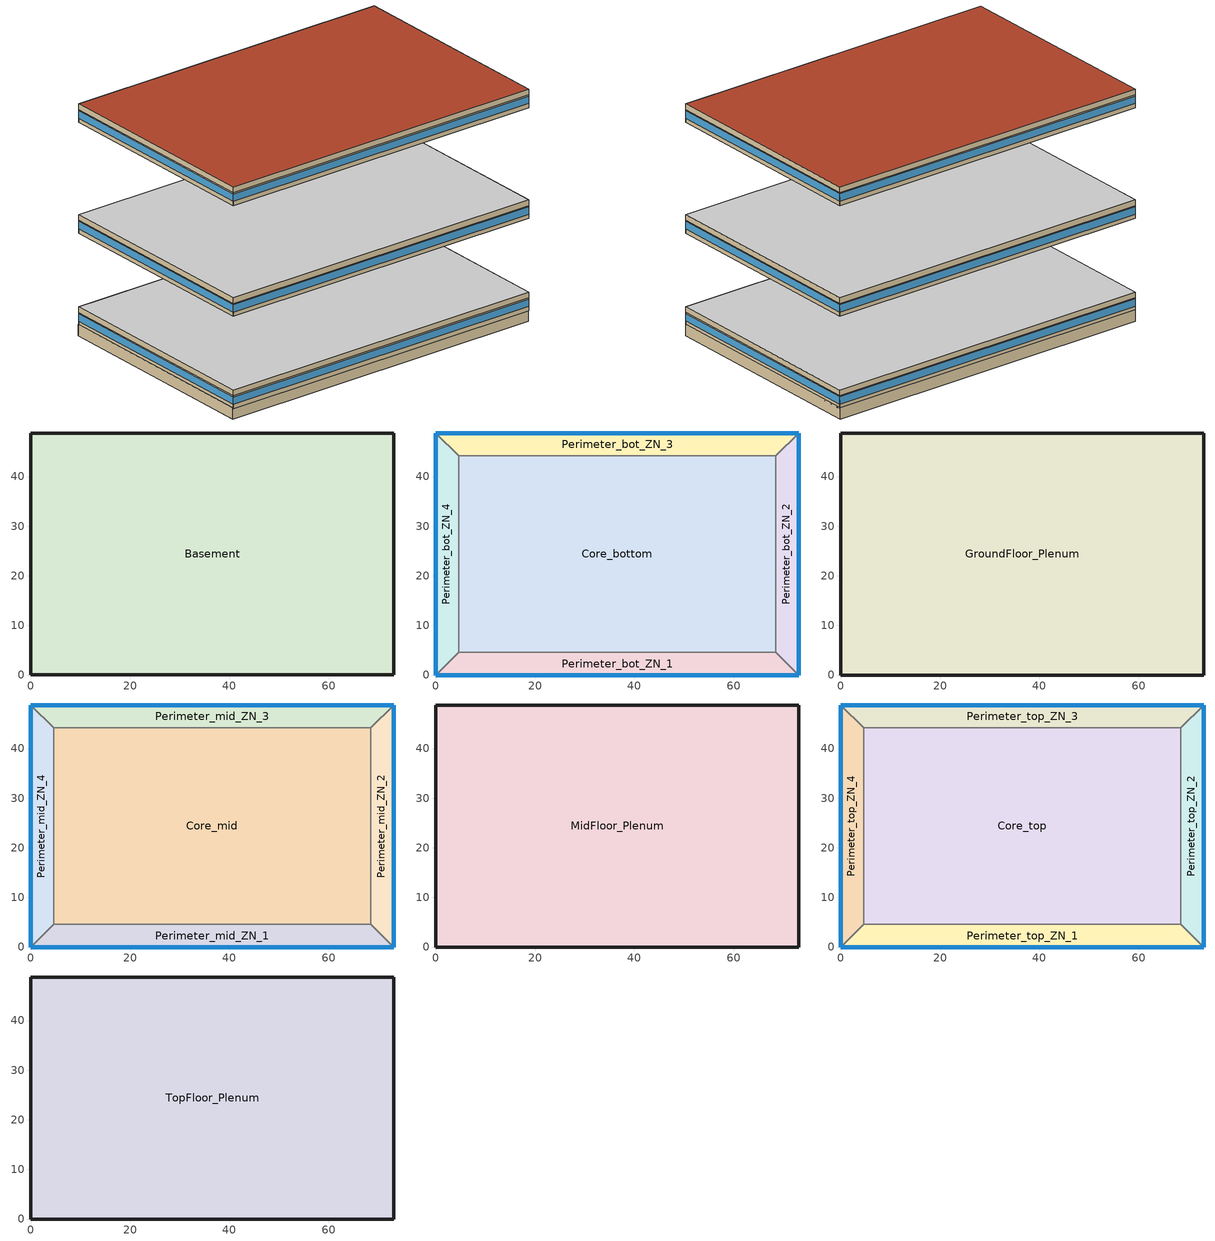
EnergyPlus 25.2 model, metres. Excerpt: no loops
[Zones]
Basement
 floor ground (Unheated - 4in Slab with Carpet_Ext-slab): 73.11,48.78 73.11,0.04 0,0.04 0,48.78 z-2.24
 wall ground (Unheated - 4in Slab with Carpet_Ext-slab): 73.11,0.04 73.11,48.78 0,48.78 0,0.04 73.11,0.04 z-2.24:0.2
Core_bottom
 floor to Basement (INT-FLOOR-TOPSIDE): 68.53,44.16 68.53,4.57 4.57,4.57 4.57,44.16 z0
 wall to Perimeter_bot_ZN_2 (Standard_Int-Wall): 68.53,4.57 68.53,44.16 z0:2.74
 wall to Perimeter_bot_ZN_3 (Standard_Int-Wall): 68.53,44.16 4.57,44.16 z0:2.74
 wall to Perimeter_bot_ZN_1 (Standard_Int-Wall): 4.57,4.57 68.53,4.57 z0:2.74
 wall to Perimeter_bot_ZN_4 (Standard_Int-Wall): 4.57,44.16 4.57,4.57 z0:2.74
Perimeter_bot_ZN_1
 floor to Basement (INT-FLOOR-TOPSIDE): 68.53,4.57 73.11,0 0,0 4.57,4.57 z0
 wall outside (Mass_R-7.6 ci_Ext-wall): 0,0 73.11,0 z0:2.74
 wall to Perimeter_bot_ZN_2 (Standard_Int-Wall): 73.11,0 68.53,4.57 z0:2.74
 wall to Perimeter_bot_ZN_4 (Standard_Int-Wall): 4.57,4.57 0,0 z0:2.74
 window (std_window_UValue_3.237_SHGC_0.49_VT_0.622): 0,0 73.11,0 z0.91:2.5
Perimeter_bot_ZN_2
 floor to Basement (INT-FLOOR-TOPSIDE): 68.53,44.16 73.11,48.74 73.11,0 68.53,4.57 z0
 wall outside (Mass_R-7.6 ci_Ext-wall): 73.11,0 73.11,48.74 z0:2.74
 wall to Perimeter_bot_ZN_3 (Standard_Int-Wall): 73.11,48.74 68.53,44.16 z0:2.74
 window (std_window_UValue_3.237_SHGC_0.49_VT_0.622_east): 73.11,0 73.11,48.74 z0.91:2.5
Perimeter_bot_ZN_3
 floor to Basement (INT-FLOOR-TOPSIDE): 4.57,44.16 0,48.74 73.11,48.74 68.53,44.16 z0
 wall outside (Mass_R-7.6 ci_Ext-wall): 73.11,48.74 0,48.74 z0:2.74
 wall to Perimeter_bot_ZN_4 (Standard_Int-Wall): 0,48.74 4.57,44.16 z0:2.74
 window (std_window_UValue_3.237_SHGC_0.49_VT_0.622_north): 73.11,48.74 0,48.74 z0.91:2.5
Perimeter_bot_ZN_4
 floor to Basement (INT-FLOOR-TOPSIDE): 4.57,4.57 0,0 0,48.74 4.57,44.16 z0
 wall outside (Mass_R-7.6 ci_Ext-wall): 0,48.74 0,0 z0:2.74
 window (std_window_UValue_3.237_SHGC_0.49_VT_0.622_west): 0,48.74 0,0 z0.91:2.5
GroundFloor_Plenum
 floor to Perimeter_bot_ZN_1 (DropCeiling): 4.57,4.57 68.53,4.57 73.11,0 0,0 z2.74
 floor to Perimeter_bot_ZN_2 (DropCeiling): 73.11,48.74 73.11,0 68.53,4.57 68.53,44.16 z2.74
 floor to Perimeter_bot_ZN_3 (DropCeiling): 68.53,44.16 4.57,44.16 0,48.74 73.11,48.74 z2.74
 floor to Perimeter_bot_ZN_4 (DropCeiling): 4.57,44.16 4.57,4.57 0,0 0,48.74 z2.74
 floor to Core_bottom (DropCeiling): 68.53,4.57 4.57,4.57 4.57,44.16 68.53,44.16 z2.74
 wall outside (Mass_R-7.6 ci_Ext-wall): 73.11,0 73.11,48.74 0,48.74 0,0 73.11,0 z2.74:3.96
 ceiling adiabatic (INT-FLOOR-UNDERSIDE): 73.11,0 73.11,48.74 0,48.74 0,0 z3.96
Core_mid
 floor adiabatic (INT-FLOOR-TOPSIDE): 68.53,44.16 68.53,4.57 4.57,4.57 4.57,44.16 z19.82
 wall to Perimeter_mid_ZN_2 (Standard_Int-Wall): 68.53,4.57 68.53,44.16 z19.82:22.56
 wall to Perimeter_mid_ZN_3 (Standard_Int-Wall): 68.53,44.16 4.57,44.16 z19.82:22.56
 wall to Perimeter_mid_ZN_1 (Standard_Int-Wall): 4.57,4.57 68.53,4.57 z19.82:22.56
 wall to Perimeter_mid_ZN_4 (Standard_Int-Wall): 4.57,44.16 4.57,4.57 z19.82:22.56
Perimeter_mid_ZN_1
 floor adiabatic (INT-FLOOR-TOPSIDE): 68.53,4.57 73.11,0 0,0 4.57,4.57 z19.82
 wall outside (Mass_R-7.6 ci_Ext-wall): 0,0 73.11,0 z19.82:22.56
 wall to Perimeter_mid_ZN_2 (Standard_Int-Wall): 73.11,0 68.53,4.57 z19.82:22.56
 wall to Perimeter_mid_ZN_4 (Standard_Int-Wall): 4.57,4.57 0,0 z19.82:22.56
 window (std_window_UValue_3.237_SHGC_0.49_VT_0.622): 0,0 73.11,0 z20.73:22.32
Perimeter_mid_ZN_2
 floor adiabatic (INT-FLOOR-TOPSIDE): 68.53,44.16 73.11,48.74 73.11,0 68.53,4.57 z19.82
 wall outside (Mass_R-7.6 ci_Ext-wall): 73.11,0 73.11,48.74 z19.82:22.56
 wall to Perimeter_mid_ZN_3 (Standard_Int-Wall): 73.11,48.74 68.53,44.16 z19.82:22.56
 window (std_window_UValue_3.237_SHGC_0.49_VT_0.622_east): 73.11,0 73.11,48.74 z20.73:22.32
Perimeter_mid_ZN_3
 floor adiabatic (INT-FLOOR-TOPSIDE): 4.57,44.16 0,48.74 73.11,48.74 68.53,44.16 z19.82
 wall outside (Mass_R-7.6 ci_Ext-wall): 73.11,48.74 0,48.74 z19.82:22.56
 wall to Perimeter_mid_ZN_4 (Standard_Int-Wall): 0,48.74 4.57,44.16 z19.82:22.56
 window (std_window_UValue_3.237_SHGC_0.49_VT_0.622_north): 73.11,48.74 0,48.74 z20.73:22.32
Perimeter_mid_ZN_4
 floor adiabatic (INT-FLOOR-TOPSIDE): 4.57,4.57 0,0 0,48.74 4.57,44.16 z19.82
 wall outside (Mass_R-7.6 ci_Ext-wall): 0,48.74 0,0 z19.82:22.56
 window (std_window_UValue_3.237_SHGC_0.49_VT_0.622_west): 0,48.74 0,0 z20.73:22.32
MidFloor_Plenum
 floor to Perimeter_mid_ZN_1 (DropCeiling): 73.11,0 0,0 4.57,4.57 68.53,4.57 z22.56
 floor to Perimeter_mid_ZN_2 (DropCeiling): 73.11,0 68.53,4.57 68.53,44.16 73.11,48.74 z22.56
 floor to Perimeter_mid_ZN_3 (DropCeiling): 0,48.74 73.11,48.74 68.53,44.16 4.57,44.16 z22.56
 floor to Perimeter_mid_ZN_4 (DropCeiling): 0,0 0,48.74 4.57,44.16 4.57,4.57 z22.56
 floor to Core_mid (DropCeiling): 68.53,4.57 4.57,4.57 4.57,44.16 68.53,44.16 z22.56
 wall outside (Mass_R-7.6 ci_Ext-wall): 73.11,0 73.11,48.74 0,48.74 0,0 73.11,0 z22.56:23.78
 ceiling adiabatic (INT-FLOOR-UNDERSIDE): 73.11,48.74 0,48.74 0,0 73.11,0 z23.78
Core_top
 floor adiabatic (INT-FLOOR-TOPSIDE): 68.53,44.16 68.53,4.57 4.57,4.57 4.57,44.16 z43.6
 wall to Perimeter_top_ZN_2 (Standard_Int-Wall): 68.53,4.57 68.53,44.16 z43.6:46.34
 wall to Perimeter_top_ZN_3 (Standard_Int-Wall): 68.53,44.16 4.57,44.16 z43.6:46.34
 wall to Perimeter_top_ZN_1 (Standard_Int-Wall): 4.57,4.57 68.53,4.57 z43.6:46.34
 wall to Perimeter_top_ZN_4 (Standard_Int-Wall): 4.57,44.16 4.57,4.57 z43.6:46.34
Perimeter_top_ZN_1
 floor adiabatic (INT-FLOOR-TOPSIDE): 68.53,4.57 73.11,0 0,0 4.57,4.57 z43.6
 wall outside (Mass_R-7.6 ci_Ext-wall): 0,0 73.11,0 z43.6:46.34
 wall to Perimeter_top_ZN_2 (Standard_Int-Wall): 73.11,0 68.53,4.57 z43.6:46.34
 wall to Perimeter_top_ZN_4 (Standard_Int-Wall): 4.57,4.57 0,0 z43.6:46.34
 window (std_window_UValue_3.237_SHGC_0.49_VT_0.622): 0,0 73.11,0 z44.51:46.1
Perimeter_top_ZN_2
 floor adiabatic (INT-FLOOR-TOPSIDE): 68.53,44.16 73.11,48.74 73.11,0 68.53,4.57 z43.6
 wall outside (Mass_R-7.6 ci_Ext-wall): 73.11,0 73.11,48.74 z43.6:46.34
 wall to Perimeter_top_ZN_3 (Standard_Int-Wall): 73.11,48.74 68.53,44.16 z43.6:46.34
 window (std_window_UValue_3.237_SHGC_0.49_VT_0.622_east): 73.11,0 73.11,48.74 z44.51:46.1
Perimeter_top_ZN_3
 floor adiabatic (INT-FLOOR-TOPSIDE): 4.57,44.16 0,48.74 73.11,48.74 68.53,44.16 z43.6
 wall outside (Mass_R-7.6 ci_Ext-wall): 73.11,48.74 0,48.74 z43.6:46.34
 wall to Perimeter_top_ZN_4 (Standard_Int-Wall): 0,48.74 4.57,44.16 z43.6:46.34
 window (std_window_UValue_3.237_SHGC_0.49_VT_0.622_north): 73.11,48.74 0,48.74 z44.51:46.1
Perimeter_top_ZN_4
 floor adiabatic (INT-FLOOR-TOPSIDE): 4.57,4.57 0,0 0,48.74 4.57,44.16 z43.6
 wall outside (Mass_R-7.6 ci_Ext-wall): 0,48.74 0,0 z43.6:46.34
 window (std_window_UValue_3.237_SHGC_0.49_VT_0.622_west): 0,48.74 0,0 z44.51:46.1
TopFloor_Plenum
 floor to Perimeter_top_ZN_1 (DropCeiling): 73.11,0 0,0 4.57,4.57 68.53,4.57 z46.34
 floor to Perimeter_top_ZN_2 (DropCeiling): 73.11,0 68.53,4.57 68.53,44.16 73.11,48.74 z46.34
 floor to Perimeter_top_ZN_3 (DropCeiling): 0,48.74 73.11,48.74 68.53,44.16 4.57,44.16 z46.34
 floor to Perimeter_top_ZN_4 (DropCeiling): 0,0 0,48.74 4.57,44.16 4.57,4.57 z46.34
 floor to Core_top (DropCeiling): 4.57,44.16 68.53,44.16 68.53,4.57 4.57,4.57 z46.34
 wall outside (Mass_R-7.6 ci_Ext-wall): 73.11,0 73.11,48.74 0,48.74 0,0 73.11,0 z46.34:47.56
 roof outside (IEAD_R-15 ci_Roof): 73.11,0 73.11,48.74 0,48.74 0,0 z47.56
[Building]
Benchmark Large Office New V1.2_4.0: Loads convergence tolerance value=0.04; Maximum number of warmup days=25; Minimum number of warmup days=6; North axis=0; Solar distribution=FullInteriorAndExterior; Temperature convergence tolerance value=0.2; Terrain=City
[Site:GroundTemperature:BuildingSurface]
19.527, 19.502, 19.536, 19.598, 20.002, 21.64, 22.225, 22.375, 21.449, 20.121, 19.802, 19.633
[Site:Location]
USA IL-CHICAGO-OHARE: Elevation=190; Latitude=41.77; Longitude=-87.75; Time zone=-6
[Site:WaterMainsTemperature]
Annual average outdoor air temperature=9.69; Calculation method=Correlation; Maximum difference in monthly average outdoor air temperatures=28.1
[SizingPeriod:DesignDay] Barometric pressure=99063; Day of month=21; Daylight saving time indicator=No; Humidity condition type=WetBulb; Rain indicator=No; Snow indicator=No; Solar model indicator=ASHRAEClearSky
Name | Daily dry bulb temperature range | Day type | Maximum dry bulb temperature | Month | Sky clearness | Wetbulb or dewpoint at maximum dry bulb | Wind direction | Wind speed
CHICAGO Ann Clg .4% Condns WB=>MDB | 10.7 | SummerDesignDay | 31.2 | 7 | 1 | 25.5 | 230 | 5.3
CHICAGO Ann Htg 99.6% Condns DB | 0 | WinterDesignDay | -20.6 | 1 | 0 | -20.6 | 270 | 4.9
[Construction]
DropCeiling: Std AC02
IEAD_R-15 ci_Roof: Roof Membrane, Roof Insulation, Metal Decking
INT-FLOOR-TOPSIDE: Std MAT-CC05 4  MW CONCRETE, Std CP02 CARPET PAD
INT-FLOOR-UNDERSIDE: Std CP02 CARPET PAD, Std MAT-CC05 4  MW CONCRETE
InteriorFurnishings: Std Wood 6inch
Mass_R-7.6 ci_Ext-wall: 1IN Stucco, 8IN Concrete HW, Wall Insulation [5], 1/2IN Gypsum
Standard_Int-Wall: GP01 1/2 GYPSUM, GP01 1/2 GYPSUM
Unheated - 4in Slab with Carpet_Ext-slab: MAT-CC05 4 HW CONCRETE, CP02 CARPET PAD
std_window_UValue_3.237_SHGC_0.49_VT_0.622; std_window_UValue_3.237_SHGC_0.49_VT_0.622_east; std_window_UValue_3.237_SHGC_0.49_VT_0.622_north; std_window_UValue_3.237_SHGC_0.49_VT_0.622_west: Theoretical Glass [67]
[Material] Thermal absorptance=0.9
Name | Conductivity | Density | Roughness | Solar absorptance | Specific heat | Thickness | Visible absorptance
1/2IN Gypsum | 0.16 | 784.9 | Smooth | 0.92 | 830 | 0.0127 | 0.92
1IN Stucco | 0.6918 | 1858 | Smooth | 0.92 | 837 | 0.0253 | 0.92
8IN Concrete HW | 1.7296 | 2243 | MediumRough | 0.65 | 837 | 0.2033 | 0.65
GP01 1/2 GYPSUM | 0.16 | 800 | Smooth | 0.7 | 1090 | 0.0127 | 0.5
MAT-CC05 4 HW CONCRETE | 1.311 | 2240 | Rough | 0.7 | 836.8 | 0.1016 | 0.7
Metal Decking | 45.006 | 7680 | MediumSmooth | 0.7 | 418.4 | 0.0015 | 0.3
Roof Insulation | 0.049 | 265 | MediumRough | 0.7 | 836.8 | 0.125 | 0.7
Roof Membrane | 0.16 | 1121.29 | VeryRough | 0.7 | 1460 | 0.0095 | 0.7
Std AC02 | 0.057 | 288 | MediumSmooth | 0.7 | 1339 | 0.0127 | 0.2
Std MAT-CC05 4  MW CONCRETE | 0.858 | 1968 | Rough | 0.7 | 836.8 | 0.1 | 0.2
Std Wood 6inch | 0.12 | 540 | MediumSmooth | 0.7 | 1210 | 0.15 | 0.7
Wall Insulation [5] | 0.0432 | 91 | MediumRough | 0.5 | 837 | 0.0453 | 0.5
[Material:NoMass] Roughness=VeryRough; Solar absorptance=0.7; Thermal absorptance=0.9; Visible absorptance=0.8
Name | Thermal resistance
CP02 CARPET PAD | 0.2165
Std CP02 CARPET PAD | 0.21648
[WindowMaterial:Glazing]
Theoretical Glass [67]: Back side infrared hemispherical emissivity=0.9; Back side solar reflectance at normal incidence=0.4674; Back side visible reflectance at normal incidence=0.3284; Conductivity=0.0199; Dirt correction factor for solar and visible transmittance=1; Front side infrared hemispherical emissivity=0.9; Front side solar reflectance at normal incidence=0.4674; Front side visible reflectance at normal incidence=0.3284; Infrared transmittance at normal incidence=0; Optical data type=SpectralAverage; Solar diffusing=No; Solar transmittance at normal incidence=0.4826; Thickness=0.003; Visible transmittance at normal incidence=0.6216
[AirLoopHVAC:ReturnPlenum]
Name | Zone
VAV_1 Return Plenum | GroundFloor_Plenum
VAV_2 Return Plenum | MidFloor_Plenum
VAV_3 Return Plenum | TopFloor_Plenum
[AvailabilityManager:NightCycle] Applicability schedule=ALWAYS_ON; Control type=CycleOnAny; Cycling run time=1800; Cycling run time control type=FixedRunTime; Fan schedule=HVACOperationSchd; Thermostat tolerance=1
VAV_1 Availability Manager; VAV_2 Availability Manager; VAV_3 Availability Manager; VAV_5 Availability Manager
[ComponentCost:LineItem]
Name | Cost per area | Item | Line item type | Cost per each | Quantity
Drop Ceiling | 10 | DropCeiling | Construction
Infiltration:GroundFloor_Plenum |  | GroundFloor_Plenum | General | 1 | 0.0845
Infiltration:MidFloor_Plenum |  | MidFloor_Plenum | General | 1 | 0.8447
Infiltration:TopFloor_Plenum |  | TopFloor_Plenum | General | 1 | 1.1705
Interior Floor | 15 | INT-FLOOR-UNDERSIDE | Construction
Interior Furnishings | 1 | InteriorFurnishings | Construction
east:std_window_UValue_3.237_SHGC_0.49_VT_0.622_east | 209.729 | std_window_UValue_3.237_SHGC_0.49_VT_0.622_east | Construction
ext-slab:Unheated - 4in Slab with Carpet_Ext-slab | 24.86 | Unheated - 4in Slab with Carpet_Ext-slab | Construction
ext-walls:Mass_R-7.6 ci_Ext-wall | 42.9231 | Mass_R-7.6 ci_Ext-wall | Construction
int-walls:Standard_Int-Wall | 1 | Standard_Int-Wall | Construction
north:std_window_UValue_3.237_SHGC_0.49_VT_0.622_north | 209.729 | std_window_UValue_3.237_SHGC_0.49_VT_0.622_north | Construction
roofs:IEAD_R-15 ci_Roof | 34.3904 | IEAD_R-15 ci_Roof | Construction
south:std_window_UValue_3.237_SHGC_0.49_VT_0.622 | 209.729 | std_window_UValue_3.237_SHGC_0.49_VT_0.622 | Construction
west:std_window_UValue_3.237_SHGC_0.49_VT_0.622_west | 209.729 | std_window_UValue_3.237_SHGC_0.49_VT_0.622_west | Construction
[ElectricEquipment] Design level calculation method=EquipmentLevel; Fraction latent=0; Fraction lost=0; Fraction radiant=0.5
Name | Design level | End use subcategory | Schedule | Zone or zonelist or space or spacelist
Basement_PlugMisc_Equip | 17245.4 | General | BLDG_EQUIP_SCH | Basement
Core_bottom_PlugMisc_Equip | 20435.8 | General | BLDG_EQUIP_SCH | Core_bottom
Core_mid_PlugMisc_Equip | 20435.8 | General | BLDG_EQUIP_SCH | Core_mid
Core_top_Elevators_Equip | 240740 | Elevators | BLDG_ELEVATORS | Core_top
Perimeter_bot_ZN_1_PlugMisc_Equip | 2529.3 | General | BLDG_EQUIP_SCH | Perimeter_bot_ZN_1
Perimeter_bot_ZN_2_PlugMisc_Equip | 1629.94 | General | BLDG_EQUIP_SCH | Perimeter_bot_ZN_2
Perimeter_bot_ZN_3_PlugMisc_Equip | 2529.24 | General | BLDG_EQUIP_SCH | Perimeter_bot_ZN_3
Perimeter_bot_ZN_4_PlugMisc_Equip | 1629.94 | General | BLDG_EQUIP_SCH | Perimeter_bot_ZN_4
Perimeter_mid_ZN_1_PlugMisc_Equip | 2529.3 | General | BLDG_EQUIP_SCH | Perimeter_mid_ZN_1
Perimeter_mid_ZN_2_PlugMisc_Equip | 1629.94 | General | BLDG_EQUIP_SCH | Perimeter_mid_ZN_2
Perimeter_mid_ZN_3_PlugMisc_Equip | 2529.24 | General | BLDG_EQUIP_SCH | Perimeter_mid_ZN_3
Perimeter_mid_ZN_4_PlugMisc_Equip | 1629.94 | General | BLDG_EQUIP_SCH | Perimeter_mid_ZN_4
Perimeter_top_ZN_1_PlugMisc_Equip | 2529.3 | General | BLDG_EQUIP_SCH | Perimeter_top_ZN_1
Perimeter_top_ZN_2_PlugMisc_Equip | 1629.94 | General | BLDG_EQUIP_SCH | Perimeter_top_ZN_2
Perimeter_top_ZN_3_PlugMisc_Equip | 2529.24 | General | BLDG_EQUIP_SCH | Perimeter_top_ZN_3
Perimeter_top_ZN_4_PlugMisc_Equip | 1629.94 | General | BLDG_EQUIP_SCH | Perimeter_top_ZN_4
[Exterior:Lights]
Exterior Facade Lighting: Control option=AstronomicalClock; Design level=2499; End use subcategory=Exterior Facade Lighting; Schedule=ALWAYS_ON
[InternalMass] Construction=InteriorFurnishings
Name | Zone or zonelist | Surface area
Basement Internal Mass | Basement | 7126.212
Core_bottom Internal Mass | Core_bottom | 5064.65
Core_mid Internal Mass | Core_mid | 5064.65
Core_top Internal Mass | Core_top | 5064.65
Perimeter_bot_ZN_1 Internal Mass | Perimeter_bot_ZN_1 | 626.8394
Perimeter_bot_ZN_2 Internal Mass | Perimeter_bot_ZN_2 | 403.9503
Perimeter_bot_ZN_3 Internal Mass | Perimeter_bot_ZN_3 | 626.8257
Perimeter_bot_ZN_4 Internal Mass | Perimeter_bot_ZN_4 | 403.9503
Perimeter_mid_ZN_1 Internal Mass | Perimeter_mid_ZN_1 | 626.8394
Perimeter_mid_ZN_2 Internal Mass | Perimeter_mid_ZN_2 | 403.9503
Perimeter_mid_ZN_3 Internal Mass | Perimeter_mid_ZN_3 | 626.8257
Perimeter_mid_ZN_4 Internal Mass | Perimeter_mid_ZN_4 | 403.9503
Perimeter_top_ZN_1 Internal Mass | Perimeter_top_ZN_1 | 626.8394
Perimeter_top_ZN_2 Internal Mass | Perimeter_top_ZN_2 | 403.9503
Perimeter_top_ZN_3 Internal Mass | Perimeter_top_ZN_3 | 626.8257
Perimeter_top_ZN_4 Internal Mass | Perimeter_top_ZN_4 | 403.9503
[Lights] Design level calculation method=LightingLevel; End use subcategory=General; Fraction radiant=0.7; Fraction replaceable=1; Fraction visible=0.2; Return air fraction=0; Return air fraction calculated from plenum temperature=No; Schedule=BLDG_LIGHT_SCH
Name | Lighting level | Zone or zonelist or space or spacelist
Basement_Lights | 38339 | Basement
Core_bottom_Lights | 27247.8 | Core_bottom
Core_mid_Lights | 27247.8 | Core_mid
Core_top_Lights | 27247.8 | Core_top
Perimeter_bot_ZN_1_Lights | 3372.4 | Perimeter_bot_ZN_1
Perimeter_bot_ZN_2_Lights | 2173.25 | Perimeter_bot_ZN_2
Perimeter_bot_ZN_3_Lights | 3372.32 | Perimeter_bot_ZN_3
Perimeter_bot_ZN_4_Lights | 2173.25 | Perimeter_bot_ZN_4
Perimeter_mid_ZN_1_Lights | 3372.4 | Perimeter_mid_ZN_1
Perimeter_mid_ZN_2_Lights | 2173.25 | Perimeter_mid_ZN_2
Perimeter_mid_ZN_3_Lights | 3372.32 | Perimeter_mid_ZN_3
Perimeter_mid_ZN_4_Lights | 2173.25 | Perimeter_mid_ZN_4
Perimeter_top_ZN_1_Lights | 3372.4 | Perimeter_top_ZN_1
Perimeter_top_ZN_2_Lights | 2173.25 | Perimeter_top_ZN_2
Perimeter_top_ZN_3_Lights | 3372.32 | Perimeter_top_ZN_3
Perimeter_top_ZN_4_Lights | 2173.25 | Perimeter_top_ZN_4
[People] Activity level schedule=ACTIVITY_SCH; Air velocity schedule=AIR_VELO_SCH; Carbon dioxide generation rate=3.82e-08; Clothing insulation calculation method=ClothingInsulationSchedule; Clothing insulation schedule=CLOTHING_SCH; Enable ashrae 55 comfort warnings=No; Fraction radiant=0.3; Mean radiant temperature calculation type=EnclosureAveraged; Number of people calculation method=People; Number of people schedule=BLDG_OCC_SCH; Sensible heat fraction=Autocalculate; Thermal comfort model 1 type=Fanger; Work efficiency schedule=WORK_EFF_SCH
Name | Number of people | Zone or zonelist or space or spacelist
Basement People | 95.8476 | Basement
Core_bottom People | 136.239 | Core_bottom
Core_mid People | 136.239 | Core_mid
Core_top People | 136.239 | Core_top
Perimeter_bot_ZN_1 People | 16.862 | Perimeter_bot_ZN_1
Perimeter_bot_ZN_2 People | 10.8663 | Perimeter_bot_ZN_2
Perimeter_bot_ZN_3 People | 16.8616 | Perimeter_bot_ZN_3
Perimeter_bot_ZN_4 People | 10.8663 | Perimeter_bot_ZN_4
Perimeter_mid_ZN_1 People | 16.862 | Perimeter_mid_ZN_1
Perimeter_mid_ZN_2 People | 10.8663 | Perimeter_mid_ZN_2
Perimeter_mid_ZN_3 People | 16.8616 | Perimeter_mid_ZN_3
Perimeter_mid_ZN_4 People | 10.8663 | Perimeter_mid_ZN_4
Perimeter_top_ZN_1 People | 16.862 | Perimeter_top_ZN_1
Perimeter_top_ZN_2 People | 10.8663 | Perimeter_top_ZN_2
Perimeter_top_ZN_3 People | 16.8616 | Perimeter_top_ZN_3
Perimeter_top_ZN_4 People | 10.8663 | Perimeter_top_ZN_4
[UtilityCost:Charge:Block] Category variable=EnergyCharges; Season=Annual; Source variable=totalEnergy
Name | Block 1 cost per unit value or variable | Block 2 cost per unit value or variable | Block 3 cost per unit value or variable | Block 4 cost per unit value or variable | Block size 1 value or variable | Block size 2 value or variable | Block size 3 value or variable | Block size 4 value or variable | Tariff | Utility cost charge block | Block size multiplier value or variable
UtilityCost:Charge:Block 1 | 0.108222 | 0.087021 | 0.07842 | 0.05832 | 300 | 700 | 1500 | remaining | PSI_LLF_LowLoadFactorService | AnnualEnergyCharge
UtilityCost:Charge:Block 2 | 0 | 0.051773 | 0.046965 |  | 190 | 110 | remaining |  | PSI_LLF_LowLoadFactorService | AnnualDemandBaseCharge | TotalDemand
UtilityCost:Charge:Block 3 | 0.082409 | 0.072873 | 0.061696 | 0.041179 | 300 | 700 | 1500 | remaining | PSI_CS_CommercialElectricService | AnnualEnergyCharge
[UtilityCost:Charge:Simple] Season=Annual
Name | Category variable | Cost per unit value or variable | Source variable | Tariff | Utility cost charge simple
UtilityCost:Charge:Simple 1 | EnergyCharges | 0.002028 | totalEnergy | PSI_LLF_LowLoadFactorService | FuelCostAdjustEnergyCharge
UtilityCost:Charge:Simple 2 | EnergyCharges | 0.000536 | totalEnergy | PSI_LLF_LowLoadFactorService | QualPollutionControlAdjustEnergyCharge
UtilityCost:Charge:Simple 3 | EnergyCharges | 0.001127 | totalEnergy | PSI_LLF_LowLoadFactorService | SoxNoxRiderAdjustEnergyCharge
UtilityCost:Charge:Simple 4 | EnergyCharges | -0.00037 | totalEnergy | PSI_LLF_LowLoadFactorService | DSMRiderAdjustEnergyCharge
UtilityCost:Charge:Simple 5 | EnergyCharges | -3.1e-05 | totalEnergy | PSI_LLF_LowLoadFactorService | PurchPowerTrackerAdjustEnergyCharge
UtilityCost:Charge:Simple 6 | EnergyCharges | -0.000216 | totalEnergy | PSI_LLF_LowLoadFactorService | MidwestISOAdjustEnergyCharge
UtilityCost:Charge:Simple 7 | EnergyCharges | 0.000833 | totalEnergy | PSI_LLF_LowLoadFactorService | CleanCoalRiderEnergyCharge
UtilityCost:Charge:Simple 8 | Taxes | 0.08 | SubTotal | PSI_LLF_LowLoadFactorService | TaxofeightPercent
UtilityCost:Charge:Simple 9 | EnergyCharges | 0.002028 | totalEnergy | PSI_CS_CommercialElectricService | FuelCostAdjustEnergyCharge
UtilityCost:Charge:Simple 10 | EnergyCharges | 0.000536 | totalEnergy | PSI_CS_CommercialElectricService | QualPollutionControlAdjustEnergyCharge
UtilityCost:Charge:Simple 11 | EnergyCharges | 0.001127 | totalEnergy | PSI_CS_CommercialElectricService | SoxNoxRiderAdjustEnergyCharge
UtilityCost:Charge:Simple 12 | EnergyCharges | 2.1e-05 | totalEnergy | PSI_CS_CommercialElectricService | DSMRiderAdjustEnergyCharge
UtilityCost:Charge:Simple 13 | EnergyCharges | 3.4e-05 | totalEnergy | PSI_CS_CommercialElectricService | PurchPowerTrackerAdjustEnergyCharge
UtilityCost:Charge:Simple 14 | EnergyCharges | -0.000203 | totalEnergy | PSI_CS_CommercialElectricService | MidwestISOAdjustEnergyCharge
UtilityCost:Charge:Simple 15 | EnergyCharges | 0.000807 | totalEnergy | PSI_CS_CommercialElectricService | CleanCoalRiderEnergyCharge
UtilityCost:Charge:Simple 16 | Taxes | 0.08 | SubTotal | PSI_CS_CommercialElectricService | TaxofeightPercent
UtilityCost:Charge:Simple 17 | EnergyCharges | IN_MonthlyGasRates | totalEnergy | IN_EIAMonthlyRateGas | MonthlyRateGasCharge
UtilityCost:Charge:Simple 18 | Taxes | 0.08 | SubTotal | IN_EIAMonthlyRateGas | TaxofEightPercent
[UtilityCost:Qualify] Season=Annual; Threshold test=Count; Threshold value or variable=75; Variable=TotalDemand
Name | Number of months | Qualify type | Tariff | Utility cost qualify
UtilityCost:Qualify 1 | 12 | Minimum | PSI_LLF_LowLoadFactorService | MinDemand75kw
UtilityCost:Qualify 2 | 1 | Maximum | PSI_CS_CommercialElectricService | MaxDemand75kw
[UtilityCost:Tariff]
Name | Conversion factor choice | Group | Monthly charge or variable | Output meter | Demand window length
IN_EIAMonthlyRateGas | MCF | Comm Gas | 0 | NaturalGas:Facility
PSI_CS_CommercialElectricService | kWh | Comm Elect | 9.4 | Electricity:Facility
PSI_LLF_LowLoadFactorService | kWh | Comm Elect | 15 | Electricity:Facility | HalfHour
[UtilityCost:Variable]
IN_MonthlyGasRates: January value=8.22; February value=7.51; March value=8.97; April value=9.01; May value=9.16; June value=10.44; July value=10.32; August value=10.13; September value=9.2; October value=8.18; November value=7.83; December value=7.63; Tariff=IN_EIAMonthlyRateGas; Variable type=Currency
[Zone] Ceiling height=-9999; Floor area=Autocalculate; Type=1
Name | Multiplier | Part of total floor area | Volume
Basement | 1 | Yes | 8690.42
Core_bottom; Core_top | 1 | Yes | 6948.69
Core_mid | 10 | Yes | 6948.69
GroundFloor_Plenum; TopFloor_Plenum | 1 | No | 4344.14
MidFloor_Plenum | 10 | No | 4344.14
Perimeter_bot_ZN_1; Perimeter_top_ZN_1 | 1 | Yes | 860.0236
Perimeter_bot_ZN_2; Perimeter_bot_ZN_4; Perimeter_top_ZN_2; Perimeter_top_ZN_4 | 1 | Yes | 554.2198
Perimeter_bot_ZN_3; Perimeter_top_ZN_3 | 1 | Yes | 860.0048
Perimeter_mid_ZN_1 | 10 | Yes | 860.0236
Perimeter_mid_ZN_2; Perimeter_mid_ZN_4 | 10 | Yes | 554.2198
Perimeter_mid_ZN_3 | 10 | Yes | 860.0048
[ZoneInfiltration:DesignFlowRate] Constant term coefficient=1; Design flow rate calculation method=Flow/Zone; Temperature term coefficient=0; Velocity squared term coefficient=0; Velocity term coefficient=0
Name | Design flow rate | Schedule | Zone or zonelist or space or spacelist
Core_top_Infiltration | 0.7721 | INFIL_QUARTER_ON_SCH | Core_top
GroundFloor_Plenum_Infiltration | 0.0845 | ALWAYS_ON | GroundFloor_Plenum
MidFloor_Plenum_Infiltration | 0.0845 | ALWAYS_ON | MidFloor_Plenum
Perimeter_bot_ZN_1_Infiltration | 0.0597 | INFIL_QUARTER_ON_SCH | Perimeter_bot_ZN_1
Perimeter_bot_ZN_2_Infiltration | 0.04 | INFIL_QUARTER_ON_SCH | Perimeter_bot_ZN_2
Perimeter_bot_ZN_3_Infiltration | 0.0597 | INFIL_QUARTER_ON_SCH | Perimeter_bot_ZN_3
Perimeter_bot_ZN_4_Infiltration | 0.04 | INFIL_QUARTER_ON_SCH | Perimeter_bot_ZN_4
Perimeter_mid_ZN_1_Infiltration | 0.0597 | INFIL_QUARTER_ON_SCH | Perimeter_mid_ZN_1
Perimeter_mid_ZN_2_Infiltration | 0.04 | INFIL_QUARTER_ON_SCH | Perimeter_mid_ZN_2
Perimeter_mid_ZN_3_Infiltration | 0.0597 | INFIL_QUARTER_ON_SCH | Perimeter_mid_ZN_3
Perimeter_mid_ZN_4_Infiltration | 0.04 | INFIL_QUARTER_ON_SCH | Perimeter_mid_ZN_4
Perimeter_top_ZN_1_Infiltration | 0.1553 | INFIL_QUARTER_ON_SCH | Perimeter_top_ZN_1
Perimeter_top_ZN_2_Infiltration | 0.1016 | INFIL_QUARTER_ON_SCH | Perimeter_top_ZN_2
Perimeter_top_ZN_3_Infiltration | 0.1553 | INFIL_QUARTER_ON_SCH | Perimeter_top_ZN_3
Perimeter_top_ZN_4_Infiltration | 0.1016 | INFIL_QUARTER_ON_SCH | Perimeter_top_ZN_4
TopFloor_Plenum_Infiltration | 1.1705 | ALWAYS_ON | TopFloor_Plenum
[Schedule:Compact]
ACTIVITY_SCH: Through: 12/31, For: AllDays, Until: 24:00, 120
AIR_VELO_SCH: Through: 12/31, For: AllDays, Until: 24:00, 0.2
ALWAYS_ON: Through: 12/31, For: AllDays, Until: 24:00, 1
BLDG_ELEVATORS: Through: 12/31, For: Weekdays SummerDesignDay, Until: 07:00, 0, Until: 08:00, 0.35, Until: 09:00, 0.69, Until: 10:00, 0.43, Until: 11:00, 0.37, Until: 12:00, 0.43, Until: 13:00, 0.58, Until: 14:00, 0.48, Until: 15:00, 0.37, Until: 16:00, 0.37, Until: 17:00, 0.46, Until: 18:00, 0.62, Until: 19:00, 0.12, Until: 20:00, 0.04, Until: 21:00, 0.04, Until: 24:00, 0, For: Saturday WinterDesignDay, Until: 07:00, 0, Until: 08:00, 0.16, Until: 09:00, 0.14, Until: 10:00, 0.21, Until: 11:00, 0.18, Until: 12:00, 0.25, Until: 13:00, 0.21, Until: 14:00, 0.13, Until: 15:00, 0.08, Until: 16:00, 0.04, Until: 17:00, 0.05, Until: 18:00, 0.06, Until: 24:00, 0, For: Sunday Holidays AllOtherDays, Until: 24:00, 0
BLDG_EQUIP_SCH: Through: 12/31, For: Weekdays, Until: 08:00, 0.4, Until: 12:00, 0.9, Until: 13:00, 0.8, Until: 17:00, 0.9, Until: 18:00, 0.5, Until: 24:00, 0.4, For: SummerDesignDay, Until: 24:00, 1, For: Saturday, Until: 06:00, 0.3, Until: 08:00, 0.4, Until: 12:00, 0.5, Until: 17:00, 0.35, Until: 24:00, 0.3, For: WinterDesignDay, Until: 24:00, 0, For: Sunday Holidays AllOtherDays, Until: 24:00, 0.3
BLDG_LIGHT_SCH: Through: 12/31, For: Weekdays, Until: 05:00, 0.05, Until: 07:00, 0.1, Until: 08:00, 0.3, Until: 17:00, 0.9, Until: 18:00, 0.5, Until: 20:00, 0.3, Until: 22:00, 0.2, Until: 23:00, 0.1, Until: 24:00, 0.05, For: SummerDesignDay, Until: 24:00, 1, For: Saturday, Until: 06:00, 0.05, Until: 08:00, 0.1, Until: 12:00, 0.3, Until: 17:00, 0.15, Until: 24:00, 0.05, For: WinterDesignDay, Until: 24:00, 0, For: Sunday Holidays AllOtherDays, Until: 24:00, 0.05
BLDG_OCC_SCH: Through: 12/31, For: Weekdays, Until: 06:00, 0, Until: 07:00, 0.1, Until: 08:00, 0.2, Until: 12:00, 0.95, Until: 13:00, 0.5, Until: 17:00, 0.95, Until: 18:00, 0.3, Until: 20:00, 0.1, Until: 24:00, 0.05, For: SummerDesignDay, Until: 06:00, 0, Until: 22:00, 1, Until: 24:00, 0.05, For: Saturday, Until: 06:00, 0, Until: 08:00, 0.1, Until: 12:00, 0.3, Until: 17:00, 0.1, Until: 19:00, 0, Until: 24:00, 0, For: WinterDesignDay, Until: 24:00, 0, For: Sunday Holidays AllOtherDays, Until: 06:00, 0, Until: 18:00, 0, Until: 24:00, 0
CLOTHING_SCH: Through: 04/30, For: AllDays, Until: 24:00, 1, Through: 09/30, For: AllDays, Until: 24:00, 0.5, Through: 12/31, For: AllDays, Until: 24:00, 1
HVACOperationSchd: Through: 12/31, For: Weekdays SummerDesignDay, Until: 06:00, 0, Until: 22:00, 1, Until: 24:00, 0, For: Saturday WinterDesignDay, Until: 06:00, 0, Until: 18:00, 1, Until: 24:00, 0, For: Sunday Holidays AllOtherDays, Until: 24:00, 0
INFIL_QUARTER_ON_SCH: Through: 12/31, For: Weekdays SummerDesignDay, Until: 06:00, 1, Until: 22:00, 0.25, Until: 24:00, 1, For: Saturday WinterDesignDay, Until: 06:00, 1, Until: 18:00, 0.25, Until: 24:00, 1, For: Sunday Holidays AllOtherDays, Until: 24:00, 1
WORK_EFF_SCH: Through: 12/31, For: AllDays, Until: 24:00, 0
